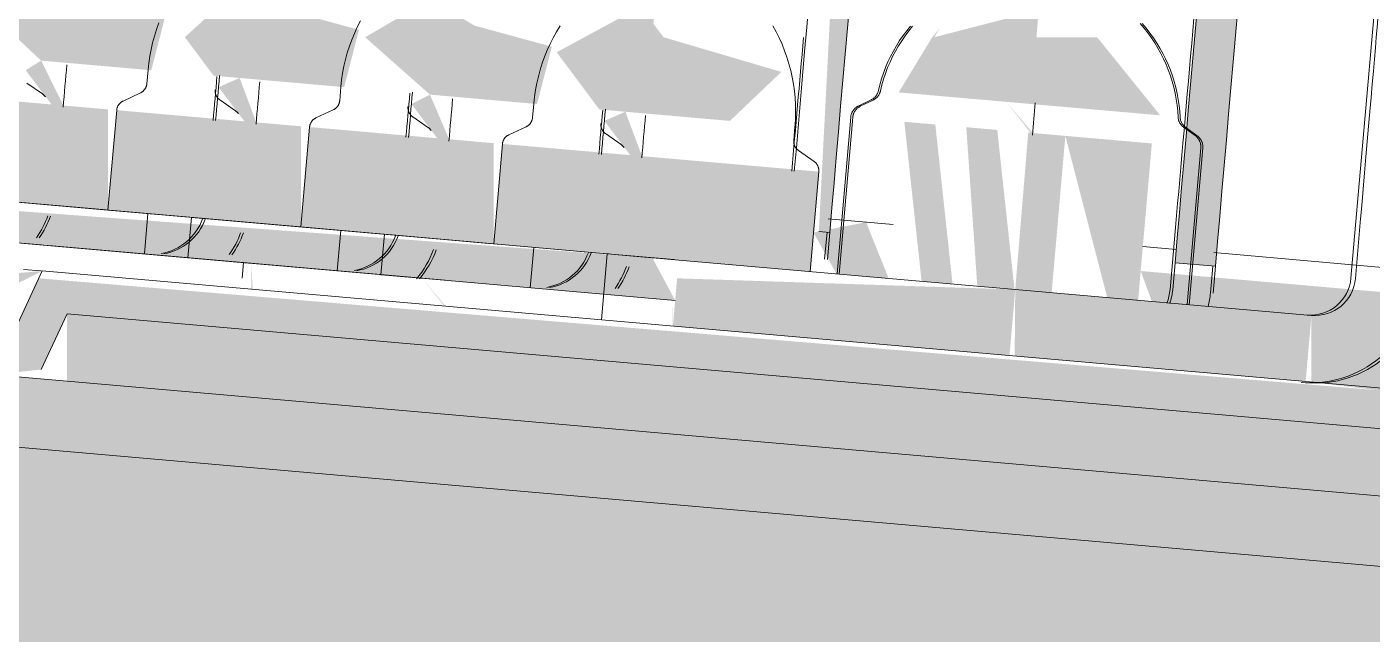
# Model space of a CAD drawing. Header units: metres. Extents: x -4613 to -4328, y -1 to 30.
# Drawn here: x -4356.7204 to -4356.6209, y 16.8296 to 16.8745 of the extents above; entities that cross this region are included whole.
import ezdxf

# ---------------------------------------------------------------- set-up
doc = ezdxf.new("R2010")
doc.units = ezdxf.units.M
doc.layers.add('A-ROOF', color=132, linetype='Continuous', lineweight=5)
doc.layers.add('Q-SPCQ', color=91, linetype='Continuous', lineweight=5)

# ---------------------------------------------------------------- blocks, each defined once
blk = doc.blocks.new('Static Line_Sayfa_Metal Deck_Pan Mount - Up to 15 _ pitch - Max 2 Users-1848787-NORTH EAST')
at = {"layer": 'Q-SPCQ'}
h = blk.add_hatch(color=256, dxfattribs=at)
h.paths.add_polyline_path([(4342.375909, 16.868661), (4342.374267, 16.871982), (4342.373124, 16.871268), (4342.375034, 16.868738)])
h.paths.add_polyline_path([(4342.376757, 16.87845), (4342.380191, 16.926088), (4342.377869, 16.925448), (4342.376079, 16.879352), (4342.376129, 16.879286)])
h = blk.add_hatch(color=256, dxfattribs=at)
h.paths.add_polyline_path([(4342.390182, 16.867412), (4342.388953, 16.870697), (4342.387397, 16.87002), (4342.389307, 16.867489)])
h.paths.add_polyline_path([(4342.39103, 16.877201), (4342.394464, 16.92484), (4342.392216, 16.925036), (4342.390352, 16.878103), (4342.390401, 16.878038)])
h = blk.add_hatch(color=256, dxfattribs=at)
h.paths.add_polyline_path([(4342.404455, 16.866164), (4342.403038, 16.869464), (4342.401669, 16.868771), (4342.403579, 16.86624)])
h.paths.add_polyline_path([(4342.405302, 16.875953), (4342.408736, 16.923591), (4342.406489, 16.923788), (4342.404625, 16.876855), (4342.404674, 16.876789)])
h = blk.add_hatch(color=256, dxfattribs=at)
h.paths.add_polyline_path([(4342.418728, 16.864915), (4342.417498, 16.868199), (4342.415942, 16.867522), (4342.417852, 16.864992)])
h.paths.add_polyline_path([(4342.419575, 16.874704), (4342.42375, 16.922277), (4342.420761, 16.922539), (4342.418897, 16.875606), (4342.418947, 16.87554)])
for points in [[(4342.432619, 16.859265), (4342.438023, 16.921029), (4342.435034, 16.92129), (4342.431813, 16.859335), (4342.431961, 16.859322)], [(4342.461165, 16.856767), (4342.466568, 16.918531), (4342.46358, 16.918793), (4342.458176, 16.857029), (4342.460572, 16.856819)], [(4342.382418, 16.871268), (4342.383512, 16.875507), (4342.377798, 16.877064), (4342.375812, 16.879707), (4342.369596, 16.876344), (4342.374267, 16.871982)], [(4342.396691, 16.87002), (4342.397785, 16.874258), (4342.392071, 16.875815), (4342.390085, 16.878459), (4342.384902, 16.873712), (4342.387027, 16.870865)], [(4342.410963, 16.868771), (4342.412058, 16.873009), (4342.406344, 16.874567), (4342.403038, 16.876496), (4342.398242, 16.873712), (4342.403038, 16.869464)], [(4342.425236, 16.867522), (4342.429039, 16.871144), (4342.42032, 16.873712), (4342.41863, 16.875961), (4342.412414, 16.872598), (4342.415573, 16.868368)], [(4342.447489, 16.868774), (4342.448086, 16.875703), (4342.440363, 16.873712), (4342.437874, 16.869615)], [(4342.437874, 16.869615), (4342.440768, 16.874379), (4342.440204, 16.873712), (4342.437724, 16.869628)], [(4342.457076, 16.867935), (4342.452409, 16.873712), (4342.447914, 16.873712), (4342.447489, 16.868774)], [(4342.37921, 16.860926), (4342.37921, 16.868372), (4342.365584, 16.869564), (4342.366036, 16.862079), (4342.376672, 16.861148)], [(4342.393483, 16.859677), (4342.393483, 16.867124), (4342.379857, 16.868316), (4342.37921, 16.860926), (4342.390945, 16.859899)], [(4342.407756, 16.858429), (4342.407756, 16.865875), (4342.39413, 16.867067), (4342.393483, 16.859677), (4342.405218, 16.858651)], [(4342.431166, 16.85638), (4342.43181, 16.86377), (4342.408402, 16.865818), (4342.407756, 16.858429), (4342.427759, 16.856678)], [(4342.372484, 16.855492), (4342.374354, 16.85642), (4342.368055, 16.855879)], [(4342.389917, 16.855058), (4342.389823, 16.856986), (4342.389823, 16.855066)], [(4342.520734, 16.835628), (4342.518543, 16.843805), (4342.374102, 16.855879), (4342.370776, 16.848748), (4342.374267, 16.849135), (4342.376185, 16.853248), (4342.516189, 16.840999), (4342.517888, 16.835877)], [(4342.40419, 16.853809), (4342.402476, 16.855879), (4342.404095, 16.853818)], [(4342.445921, 16.850158), (4342.446349, 16.855052), (4342.421326, 16.855879), (4342.421016, 16.852337), (4342.43181, 16.851393)], [(4342.467837, 16.848241), (4342.468265, 16.853135), (4342.446349, 16.855052), (4342.446305, 16.850125), (4342.460572, 16.848877)], [(4342.421016, 16.852337), (4342.421008, 16.854258), (4342.421008, 16.852338)]]:
    blk.add_hatch(color=256, dxfattribs=at).paths.add_polyline_path(points)
h = blk.add_hatch(color=256, dxfattribs=at)
h.paths.add_polyline_path([(4342.447637, 16.866625), (4342.445687, 16.868932), (4342.447489, 16.866638)])
h.paths.add_polyline_path([(4342.445374, 16.875253), (4342.448426, 16.875717), (4342.452295, 16.91978), (4342.449307, 16.920042), (4342.445414, 16.875703)])
h = blk.add_hatch(color=256, dxfattribs=at)
h.paths.add_polyline_path([(4342.446294, 16.855057), (4342.445017, 16.866854), (4342.442725, 16.867055), (4342.44354, 16.855298), (4342.445913, 16.85509)])
h.paths.add_polyline_path([(4342.44171, 16.855458), (4342.440433, 16.867255), (4342.438141, 16.867456), (4342.439419, 16.855658)])
h = blk.add_hatch(color=256, dxfattribs=at)
h.paths.add_polyline_path([(4342.455442, 16.854257), (4342.456456, 16.865854), (4342.450056, 16.866414), (4342.453155, 16.854457)])
h.paths.add_polyline_path([(4342.449042, 16.854816), (4342.450056, 16.866414), (4342.447308, 16.866654), (4342.446349, 16.855052)])
h = blk.add_hatch(color=256, dxfattribs=at)
h.paths.add_polyline_path([(4342.516173, 16.836027), (4342.514808, 16.84112), (4342.376185, 16.853248), (4342.376185, 16.848275), (4342.514808, 16.836147)])
h.paths.add_polyline_path([(4342.369396, 16.848869), (4342.372146, 16.854768), (4342.319463, 16.859377), (4342.318934, 16.853283), (4342.359886, 16.849701)])
for p, q in [((4342.475341, 16.903343), (4342.47119, 16.85589)), ((4342.382174, 16.87129), (4342.382085, 16.870267)), ((4342.374372, 16.869515), (4342.373216, 16.870325)), ((4342.381611, 16.86959), (4342.380331, 16.868993)), ((4342.396447, 16.870041), (4342.396358, 16.869018)), ((4342.379857, 16.868316), (4342.37921, 16.860926)), ((4342.388645, 16.868266), (4342.387488, 16.869076)), ((4342.395884, 16.868341), (4342.394604, 16.867745)), ((4342.41072, 16.868792), (4342.41063, 16.867769)), ((4342.435687, 16.86908), (4342.434733, 16.868615)), ((4342.435837, 16.869067), (4342.434883, 16.868601)), ((4342.402918, 16.867017), (4342.401761, 16.867827)), ((4342.434175, 16.867803), (4342.433161, 16.856206)), ((4342.434325, 16.86779), (4342.433311, 16.856193)), ((4342.39413, 16.867067), (4342.393483, 16.859677)), ((4342.410157, 16.867093), (4342.408877, 16.866496)), ((4342.417191, 16.865768), (4342.416034, 16.866578)), ((4342.429957, 16.866078), (4342.430047, 16.867101)), ((4342.459668, 16.866433), (4342.458809, 16.867057)), ((4342.459818, 16.86642), (4342.458959, 16.867044)), ((4342.408402, 16.865818), (4342.407756, 16.858429)), ((4342.431463, 16.86452), (4342.430306, 16.86533)), ((4342.459062, 16.85394), (4342.460076, 16.865537)), ((4342.459212, 16.853927), (4342.460226, 16.865524)), ((4342.431166, 16.85638), (4342.431813, 16.86377)), ((4342.356844, 16.862883), (4342.379482, 16.860902)), ((4342.364938, 16.862175), (4342.379466, 16.860904)), ((4342.371116, 16.861634), (4342.378822, 16.86096)), ((4342.371116, 16.861634), (4342.393755, 16.859653)), ((4342.37921, 16.860926), (4342.393739, 16.859655)), ((4342.381908, 16.857678), (4342.38217, 16.860667)), ((4342.385389, 16.860385), (4342.385128, 16.857397)), ((4342.385389, 16.860385), (4342.393095, 16.859711)), ((4342.385389, 16.860385), (4342.408028, 16.858405)), ((4342.375611, 16.858229), (4342.360706, 16.859533)), ((4342.375811, 16.858212), (4342.360831, 16.859522)), ((4342.374267, 16.858347), (4342.361539, 16.859461)), ((4342.393483, 16.859677), (4342.408012, 16.858406)), ((4342.396181, 16.85643), (4342.396442, 16.859418)), ((4342.471515, 16.855862), (4342.471878, 16.860011)), ((4342.399662, 16.859137), (4342.3994, 16.856148)), ((4342.399662, 16.859137), (4342.407368, 16.858462)), ((4342.399662, 16.859137), (4342.419511, 16.8574)), ((4342.407756, 16.858429), (4342.41949, 16.857402)), ((4342.432619, 16.859265), (4342.43181, 16.859336)), ((4342.432419, 16.859282), (4342.432245, 16.85729)), ((4342.432445, 16.857272), (4342.432619, 16.859265)), ((4342.389884, 16.856981), (4342.374979, 16.858285)), ((4342.374979, 16.858285), (4342.375104, 16.858274)), ((4342.390084, 16.856963), (4342.375104, 16.858274)), ((4342.390084, 16.856963), (4342.375811, 16.858212)), ((4342.389447, 16.857019), (4342.385128, 16.857397)), ((4342.389405, 16.857023), (4342.385128, 16.857397)), ((4342.410454, 16.855181), (4342.410715, 16.85817)), ((4342.41615, 16.857694), (4342.415722, 16.8528)), ((4342.421119, 16.857259), (4342.41615, 16.857694)), ((4342.41615, 16.857694), (4342.4163, 16.857681)), ((4342.4163, 16.857681), (4342.416451, 16.857668)), ((4342.421444, 16.857231), (4342.416451, 16.857668)), ((4342.374354, 16.85642), (4342.370776, 16.848748)), ((4342.374267, 16.856427), (4342.372973, 16.856541)), ((4342.518543, 16.843805), (4342.374354, 16.85642)), ((4342.389251, 16.857036), (4342.38915, 16.855879)), ((4342.404157, 16.855732), (4342.389251, 16.857036)), ((4342.389251, 16.857036), (4342.389376, 16.857025)), ((4342.404357, 16.855714), (4342.389376, 16.857025)), ((4342.403038, 16.85583), (4342.390084, 16.856963)), ((4342.421444, 16.857231), (4342.446349, 16.855052)), ((4342.457802, 16.855054), (4342.457976, 16.857046)), ((4342.458176, 16.857029), (4342.458002, 16.855036)), ((4342.461165, 16.856767), (4342.458176, 16.857029)), ((4342.460964, 16.856785), (4342.46079, 16.854792)), ((4342.46099, 16.854775), (4342.461165, 16.856767)), ((4342.401769, 16.855941), (4342.3994, 16.856148)), ((4342.401751, 16.855942), (4342.3994, 16.856148)), ((4342.421183, 16.854242), (4342.404357, 16.855714)), ((4342.446349, 16.855052), (4342.468265, 16.853135)), ((4342.374267, 16.849135), (4342.376185, 16.853248)), ((4342.376185, 16.853248), (4342.516189, 16.840999))]:
    blk.add_line(p, q, dxfattribs=at)
at = {"layer": 'Q-SPCQ', "flags": 128}
for points in [[(4342.382174, 16.87129), (4342.382229, 16.871799), (4342.382304, 16.872305), (4342.3824, 16.872808), (4342.382515, 16.873306), (4342.38265, 16.8738), (4342.382805, 16.874288), (4342.382979, 16.874769)], [(4342.396447, 16.870041), (4342.396502, 16.87055), (4342.396577, 16.871056), (4342.396672, 16.871559), (4342.396788, 16.872058), (4342.396923, 16.872551), (4342.397078, 16.873039), (4342.397252, 16.87352), (4342.397445, 16.873994), (4342.397657, 16.87446), (4342.397888, 16.874917)], [(4342.41072, 16.868792), (4342.410775, 16.869301), (4342.41085, 16.869808), (4342.410945, 16.87031), (4342.41106, 16.870809), (4342.411195, 16.871303), (4342.41135, 16.871791), (4342.411524, 16.872272), (4342.411718, 16.872746), (4342.41193, 16.873211), (4342.41216, 16.873668), (4342.412409, 16.874116), (4342.412675, 16.874553)], [(4342.428409, 16.874566), (4342.428654, 16.874116), (4342.428881, 16.873658), (4342.42909, 16.87319), (4342.429279, 16.872715), (4342.429449, 16.872232), (4342.4296, 16.871743), (4342.429731, 16.871248), (4342.429843, 16.870749), (4342.429934, 16.870245), (4342.430005, 16.869738), (4342.430056, 16.869229), (4342.430086, 16.868718), (4342.430096, 16.868206), (4342.430085, 16.867695), (4342.430054, 16.867184), (4342.430047, 16.867101)], [(4342.436225, 16.86976), (4342.436332, 16.870196), (4342.436456, 16.870627), (4342.436598, 16.871053), (4342.436757, 16.871474), (4342.436932, 16.871887), (4342.437124, 16.872293), (4342.437332, 16.872691), (4342.437555, 16.873081), (4342.437794, 16.873461), (4342.438048, 16.873832), (4342.438317, 16.874192), (4342.4386, 16.87454)], [(4342.436375, 16.869746), (4342.436482, 16.870183), (4342.436607, 16.870614), (4342.436748, 16.87104), (4342.436907, 16.87146), (4342.437082, 16.871874), (4342.437274, 16.87228), (4342.437482, 16.872678), (4342.437706, 16.873068), (4342.437945, 16.873448), (4342.438199, 16.873818), (4342.438467, 16.874178), (4342.43875, 16.874527)], [(4342.455597, 16.874731), (4342.455887, 16.874389), (4342.456164, 16.874035), (4342.456426, 16.87367), (4342.456674, 16.873295), (4342.456906, 16.872911), (4342.457123, 16.872517), (4342.457323, 16.872116), (4342.457508, 16.871706), (4342.457676, 16.87129), (4342.457827, 16.870867), (4342.457962, 16.870438), (4342.458079, 16.870005), (4342.458178, 16.869567), (4342.45826, 16.869125), (4342.458324, 16.868681), (4342.458371, 16.868234), (4342.458398, 16.86782)], [(4342.455747, 16.874718), (4342.456037, 16.874375), (4342.456314, 16.874022), (4342.456576, 16.873657), (4342.456824, 16.873282), (4342.457056, 16.872898), (4342.457273, 16.872504), (4342.457473, 16.872103), (4342.457658, 16.871693), (4342.457826, 16.871277), (4342.457977, 16.870854), (4342.458112, 16.870425), (4342.458229, 16.869991), (4342.458328, 16.869554), (4342.45841, 16.869112), (4342.458474, 16.868667), (4342.458521, 16.868221), (4342.458548, 16.867807)], [(4342.374372, 16.869515), (4342.374399, 16.869495), (4342.374425, 16.869474), (4342.37445, 16.869453), (4342.374474, 16.86943), (4342.374498, 16.869407), (4342.37452, 16.869382), (4342.374541, 16.869357), (4342.374562, 16.869331), (4342.374581, 16.869304)], [(4342.381611, 16.86959), (4342.381641, 16.869605), (4342.38167, 16.86962), (4342.381698, 16.869637), (4342.381726, 16.869655), (4342.381753, 16.869674), (4342.381779, 16.869694), (4342.381804, 16.869716), (4342.381829, 16.869738), (4342.381852, 16.869761), (4342.381875, 16.869785), (4342.381897, 16.86981), (4342.381917, 16.869836), (4342.381937, 16.869862), (4342.381955, 16.86989), (4342.381973, 16.869918), (4342.381989, 16.869947), (4342.382004, 16.869976), (4342.382018, 16.870006), (4342.382031, 16.870036), (4342.382042, 16.870067), (4342.382052, 16.870099), (4342.382061, 16.870131), (4342.382069, 16.870163), (4342.382075, 16.870195), (4342.382081, 16.870228), (4342.382084, 16.870261)], [(4342.387139, 16.869824), (4342.387137, 16.869791), (4342.387136, 16.869758), (4342.387137, 16.869725), (4342.387138, 16.869692), (4342.387141, 16.869659), (4342.387146, 16.869627), (4342.387152, 16.869594), (4342.387158, 16.869562), (4342.387167, 16.86953), (4342.387176, 16.869498), (4342.387187, 16.869467), (4342.387199, 16.869436), (4342.387212, 16.869406), (4342.387227, 16.869376), (4342.387242, 16.869347), (4342.387259, 16.869319), (4342.387277, 16.869291), (4342.387296, 16.869264), (4342.387316, 16.869238), (4342.387337, 16.869212), (4342.387359, 16.869188), (4342.387382, 16.869164), (4342.387406, 16.869141), (4342.387431, 16.86912), (4342.387457, 16.869099), (4342.387484, 16.869079)], [(4342.435687, 16.86908), (4342.435723, 16.869098), (4342.435758, 16.869118), (4342.435792, 16.869139), (4342.435825, 16.869161), (4342.435857, 16.869185), (4342.435888, 16.86921), (4342.435919, 16.869236), (4342.435948, 16.869264), (4342.435976, 16.869292), (4342.436003, 16.869322), (4342.436028, 16.869352), (4342.436053, 16.869384), (4342.436076, 16.869417), (4342.436098, 16.86945), (4342.436118, 16.869485), (4342.436137, 16.86952), (4342.436155, 16.869556), (4342.436171, 16.869592), (4342.436186, 16.869629), (4342.436199, 16.869667), (4342.436211, 16.869705), (4342.436221, 16.869744), (4342.436225, 16.86976)], [(4342.435837, 16.869067), (4342.435873, 16.869085), (4342.435908, 16.869105), (4342.435942, 16.869126), (4342.435975, 16.869148), (4342.436007, 16.869172), (4342.436039, 16.869197), (4342.436069, 16.869223), (4342.436098, 16.86925), (4342.436126, 16.869279), (4342.436153, 16.869309), (4342.436179, 16.869339), (4342.436203, 16.869371), (4342.436226, 16.869404), (4342.436248, 16.869437), (4342.436268, 16.869471), (4342.436287, 16.869507), (4342.436305, 16.869542), (4342.436321, 16.869579), (4342.436336, 16.869616), (4342.436349, 16.869654), (4342.436361, 16.869692), (4342.436371, 16.869731), (4342.436375, 16.869746)], [(4342.379857, 16.868316), (4342.37986, 16.868349), (4342.379865, 16.868381), (4342.379871, 16.868414), (4342.379879, 16.868446), (4342.379888, 16.868478), (4342.379898, 16.868509), (4342.379909, 16.868541), (4342.379921, 16.868571), (4342.379935, 16.868601), (4342.37995, 16.868631), (4342.379966, 16.86866), (4342.379983, 16.868688), (4342.380002, 16.868716), (4342.380021, 16.868742), (4342.380041, 16.868768), (4342.380063, 16.868793), (4342.380085, 16.868818), (4342.380109, 16.868841), (4342.380133, 16.868863), (4342.380158, 16.868885), (4342.380185, 16.868905), (4342.380211, 16.868925), (4342.380239, 16.868943), (4342.380267, 16.86896), (4342.380296, 16.868976), (4342.380326, 16.868991)], [(4342.395884, 16.868341), (4342.395914, 16.868356), (4342.395943, 16.868372), (4342.395971, 16.868389), (4342.395999, 16.868407), (4342.396026, 16.868426), (4342.396052, 16.868446), (4342.396077, 16.868467), (4342.396102, 16.868489), (4342.396125, 16.868512), (4342.396148, 16.868536), (4342.396169, 16.868561), (4342.39619, 16.868587), (4342.39621, 16.868614), (4342.396228, 16.868641), (4342.396246, 16.868669), (4342.396262, 16.868698), (4342.396277, 16.868727), (4342.396291, 16.868757), (4342.396303, 16.868788), (4342.396315, 16.868819), (4342.396325, 16.86885), (4342.396334, 16.868882), (4342.396342, 16.868914), (4342.396348, 16.868946), (4342.396353, 16.868979), (4342.396357, 16.869012)], [(4342.401412, 16.868576), (4342.40141, 16.868543), (4342.401409, 16.86851), (4342.401409, 16.868477), (4342.401411, 16.868444), (4342.401414, 16.868411), (4342.401419, 16.868378), (4342.401424, 16.868345), (4342.401431, 16.868313), (4342.401439, 16.868281), (4342.401449, 16.86825), (4342.40146, 16.868218), (4342.401472, 16.868188), (4342.401485, 16.868157), (4342.401499, 16.868128), (4342.401515, 16.868099), (4342.401532, 16.86807), (4342.40155, 16.868042), (4342.401569, 16.868015), (4342.401589, 16.867989), (4342.40161, 16.867964), (4342.401632, 16.867939), (4342.401655, 16.867915), (4342.401679, 16.867893), (4342.401704, 16.867871), (4342.40173, 16.86785), (4342.401756, 16.867831)], [(4342.434175, 16.867803), (4342.434179, 16.867843), (4342.434185, 16.867882), (4342.434193, 16.867922), (4342.434202, 16.867961), (4342.434212, 16.867999), (4342.434224, 16.868037), (4342.434238, 16.868075), (4342.434253, 16.868112), (4342.43427, 16.868148), (4342.434288, 16.868184), (4342.434307, 16.868219), (4342.434328, 16.868253), (4342.43435, 16.868286), (4342.434374, 16.868319), (4342.434398, 16.86835), (4342.434424, 16.868381), (4342.434452, 16.86841), (4342.43448, 16.868438), (4342.434509, 16.868465), (4342.43454, 16.868491), (4342.434571, 16.868516), (4342.434604, 16.868539), (4342.434637, 16.868561), (4342.434671, 16.868582), (4342.434706, 16.868601), (4342.434733, 16.868615)], [(4342.434325, 16.86779), (4342.43433, 16.86783), (4342.434335, 16.867869), (4342.434343, 16.867908), (4342.434352, 16.867947), (4342.434362, 16.867986), (4342.434375, 16.868024), (4342.434388, 16.868062), (4342.434403, 16.868099), (4342.43442, 16.868135), (4342.434438, 16.868171), (4342.434457, 16.868206), (4342.434478, 16.86824), (4342.4345, 16.868273), (4342.434524, 16.868306), (4342.434548, 16.868337), (4342.434574, 16.868367), (4342.434602, 16.868397), (4342.43463, 16.868425), (4342.434659, 16.868452), (4342.43469, 16.868478), (4342.434721, 16.868503), (4342.434754, 16.868526), (4342.434787, 16.868548), (4342.434822, 16.868569), (4342.434857, 16.868588), (4342.434883, 16.868601)], [(4342.388645, 16.868266), (4342.388672, 16.868246), (4342.388698, 16.868226), (4342.388723, 16.868204), (4342.388747, 16.868182), (4342.38877, 16.868158), (4342.388793, 16.868134), (4342.388814, 16.868108), (4342.388834, 16.868082), (4342.388853, 16.868055)], [(4342.39413, 16.867067), (4342.394133, 16.8671), (4342.394138, 16.867133), (4342.394144, 16.867165), (4342.394152, 16.867197), (4342.39416, 16.867229), (4342.39417, 16.867261), (4342.394182, 16.867292), (4342.394194, 16.867323), (4342.394208, 16.867353), (4342.394223, 16.867382), (4342.394239, 16.867411), (4342.394256, 16.867439), (4342.394274, 16.867467), (4342.394294, 16.867494), (4342.394314, 16.86752), (4342.394336, 16.867545), (4342.394358, 16.867569), (4342.394382, 16.867592), (4342.394406, 16.867615), (4342.394431, 16.867636), (4342.394457, 16.867657), (4342.394484, 16.867676), (4342.394512, 16.867694), (4342.39454, 16.867711), (4342.394569, 16.867727), (4342.394599, 16.867742)], [(4342.410157, 16.867093), (4342.410186, 16.867107), (4342.410215, 16.867123), (4342.410244, 16.86714), (4342.410271, 16.867158), (4342.410298, 16.867177), (4342.410325, 16.867197), (4342.41035, 16.867218), (4342.410374, 16.86724), (4342.410398, 16.867264), (4342.410421, 16.867288), (4342.410442, 16.867313), (4342.410463, 16.867338), (4342.410482, 16.867365), (4342.410501, 16.867392), (4342.410518, 16.86742), (4342.410535, 16.867449), (4342.41055, 16.867479), (4342.410563, 16.867509), (4342.410576, 16.867539), (4342.410588, 16.86757), (4342.410598, 16.867601), (4342.410607, 16.867633), (4342.410615, 16.867665), (4342.410621, 16.867698), (4342.410626, 16.86773), (4342.41063, 16.867763)], [(4342.415685, 16.867327), (4342.415683, 16.867294), (4342.415682, 16.867261), (4342.415682, 16.867228), (4342.415684, 16.867195), (4342.415687, 16.867162), (4342.415691, 16.867129), (4342.415697, 16.867097), (4342.415704, 16.867064), (4342.415712, 16.867032), (4342.415722, 16.867001), (4342.415732, 16.86697), (4342.415745, 16.866939), (4342.415758, 16.866909), (4342.415772, 16.866879), (4342.415788, 16.86685), (4342.415805, 16.866821), (4342.415823, 16.866794), (4342.415841, 16.866767), (4342.415862, 16.86674), (4342.415883, 16.866715), (4342.415905, 16.86669), (4342.415928, 16.866667), (4342.415952, 16.866644), (4342.415977, 16.866622), (4342.416002, 16.866602), (4342.416029, 16.866582)], [(4342.458398, 16.86782), (4342.4584, 16.86778), (4342.458405, 16.86774), (4342.45841, 16.8677), (4342.458418, 16.867661), (4342.458427, 16.867622), (4342.458437, 16.867584), (4342.458449, 16.867545), (4342.458463, 16.867508), (4342.458478, 16.867471), (4342.458495, 16.867434), (4342.458513, 16.867399), (4342.458532, 16.867364), (4342.458553, 16.867329), (4342.458575, 16.867296), (4342.458598, 16.867264), (4342.458623, 16.867232), (4342.458649, 16.867202), (4342.458676, 16.867173), (4342.458705, 16.867144), (4342.458734, 16.867117), (4342.458765, 16.867091), (4342.458796, 16.867067), (4342.458809, 16.867057)], [(4342.458548, 16.867807), (4342.45855, 16.867767), (4342.458555, 16.867727), (4342.458561, 16.867687), (4342.458568, 16.867648), (4342.458577, 16.867609), (4342.458587, 16.86757), (4342.4586, 16.867532), (4342.458613, 16.867495), (4342.458628, 16.867458), (4342.458645, 16.867421), (4342.458663, 16.867385), (4342.458682, 16.86735), (4342.458703, 16.867316), (4342.458725, 16.867283), (4342.458749, 16.867251), (4342.458773, 16.867219), (4342.458799, 16.867189), (4342.458826, 16.867159), (4342.458855, 16.867131), (4342.458884, 16.867104), (4342.458915, 16.867078), (4342.458946, 16.867053), (4342.458959, 16.867044)], [(4342.402918, 16.867017), (4342.402945, 16.866998), (4342.402971, 16.866977), (4342.402996, 16.866955), (4342.40302, 16.866933), (4342.403043, 16.866909), (4342.403065, 16.866885), (4342.403087, 16.86686), (4342.403107, 16.866834), (4342.403126, 16.866807)], [(4342.408402, 16.865818), (4342.408406, 16.865851), (4342.408411, 16.865884), (4342.408417, 16.865916), (4342.408424, 16.865949), (4342.408433, 16.865981), (4342.408443, 16.866012), (4342.408454, 16.866043), (4342.408467, 16.866074), (4342.408481, 16.866104), (4342.408495, 16.866133), (4342.408511, 16.866162), (4342.408529, 16.866191), (4342.408547, 16.866218), (4342.408566, 16.866245), (4342.408587, 16.866271), (4342.408608, 16.866296), (4342.408631, 16.86632), (4342.408654, 16.866344), (4342.408679, 16.866366), (4342.408704, 16.866387), (4342.40873, 16.866408), (4342.408757, 16.866427), (4342.408784, 16.866445), (4342.408813, 16.866463), (4342.408842, 16.866478), (4342.408871, 16.866493)], [(4342.459668, 16.866433), (4342.4597, 16.866409), (4342.459731, 16.866383), (4342.45976, 16.866357), (4342.459789, 16.866329), (4342.459817, 16.8663), (4342.459843, 16.86627), (4342.459869, 16.866239), (4342.459892, 16.866207), (4342.459915, 16.866174), (4342.459936, 16.86614), (4342.459956, 16.866106), (4342.459975, 16.86607), (4342.459992, 16.866034), (4342.460008, 16.865997), (4342.460022, 16.86596), (4342.460035, 16.865922), (4342.460046, 16.865884), (4342.460055, 16.865845), (4342.460063, 16.865806), (4342.46007, 16.865766), (4342.460075, 16.865726), (4342.460078, 16.865686), (4342.46008, 16.865647), (4342.46008, 16.865607), (4342.460078, 16.865567), (4342.460076, 16.865537)], [(4342.459818, 16.86642), (4342.45985, 16.866396), (4342.459881, 16.86637), (4342.459911, 16.866344), (4342.459939, 16.866316), (4342.459967, 16.866287), (4342.459993, 16.866257), (4342.460019, 16.866226), (4342.460043, 16.866194), (4342.460065, 16.866161), (4342.460087, 16.866127), (4342.460107, 16.866093), (4342.460125, 16.866057), (4342.460142, 16.866021), (4342.460158, 16.865984), (4342.460172, 16.865947), (4342.460185, 16.865909), (4342.460196, 16.86587), (4342.460206, 16.865832), (4342.460214, 16.865792), (4342.46022, 16.865753), (4342.460225, 16.865713), (4342.460228, 16.865673), (4342.46023, 16.865633), (4342.46023, 16.865593), (4342.460229, 16.865553), (4342.460226, 16.865524)], [(4342.417191, 16.865768), (4342.417217, 16.865749), (4342.417243, 16.865728), (4342.417268, 16.865707), (4342.417292, 16.865684), (4342.417316, 16.865661), (4342.417338, 16.865636), (4342.417359, 16.865611), (4342.41738, 16.865585), (4342.417399, 16.865558)], [(4342.429957, 16.866078), (4342.429955, 16.866045), (4342.429954, 16.866012), (4342.429955, 16.865979), (4342.429957, 16.865946), (4342.42996, 16.865913), (4342.429964, 16.865881), (4342.42997, 16.865848), (4342.429977, 16.865816), (4342.429985, 16.865784), (4342.429994, 16.865752), (4342.430005, 16.865721), (4342.430017, 16.86569), (4342.43003, 16.86566), (4342.430045, 16.86563), (4342.430061, 16.865601), (4342.430077, 16.865573), (4342.430095, 16.865545), (4342.430114, 16.865518), (4342.430134, 16.865492), (4342.430155, 16.865466), (4342.430177, 16.865442), (4342.430201, 16.865418), (4342.430225, 16.865395), (4342.430249, 16.865374), (4342.430275, 16.865353), (4342.430302, 16.865333)], [(4342.431463, 16.86452), (4342.43149, 16.8645), (4342.431516, 16.86448), (4342.431541, 16.864458), (4342.431565, 16.864436), (4342.431588, 16.864412), (4342.431611, 16.864388), (4342.431632, 16.864362), (4342.431652, 16.864336), (4342.431672, 16.864309), (4342.43169, 16.864282), (4342.431707, 16.864253), (4342.431723, 16.864224), (4342.431737, 16.864194), (4342.431751, 16.864164), (4342.431763, 16.864134), (4342.431774, 16.864102), (4342.431784, 16.864071), (4342.431792, 16.864039), (4342.4318, 16.864006), (4342.431805, 16.863974), (4342.43181, 16.863942)], [(4342.43181, 16.863941), (4342.431813, 16.863908), (4342.431815, 16.863875), (4342.431816, 16.863842), (4342.431815, 16.863809), (4342.431813, 16.863776)]]:
    blk.add_lwpolyline(points, dxfattribs=at)
at = {"layer": 'Q-SPCQ'}
for centre, major_axis, ratio, start_param, end_param in [((4342.432489, 16.890394), (0.006101, 0.069734), 0.002511, 1.112013, 1.962388), ((4342.435478, 16.890133), (0.006101, 0.069734), 0.002511, 1.112013, 2.029579), ((4342.461035, 16.887897), (0.006101, 0.069734), 0.002511, 1.112013, 2.029579), ((4342.464023, 16.887636), (0.006101, 0.069734), 0.002511, 1.112013, 2.029579), ((4342.460521, 16.887942), (0.006101, 0.069734), 0.002511, 4.253606, 4.69204), ((4342.471834, 16.860015), (0.001525, 0.017433), 0.002511, 4.712389, 5.8294), ((4342.431975, 16.890439), (0.006101, 0.069734), 0.002511, 4.320797, 4.469928), ((4342.378387, 16.895128), (0.006101, 0.069734), 0.002511, 1.914257, 1.962388), ((4342.389157, 16.894186), (0.006101, 0.069734), 0.002511, 4.320797, 4.370837), ((4342.389671, 16.894141), (0.006101, 0.069734), 0.002511, 1.910942, 1.962388), ((4342.39266, 16.893879), (0.006101, 0.069734), 0.002511, 1.914257, 1.962388), ((4342.40343, 16.892937), (0.006101, 0.069734), 0.002511, 4.320797, 4.370837), ((4342.403944, 16.892892), (0.006101, 0.069734), 0.002511, 1.910942, 1.962388), ((4342.406933, 16.89263), (0.006101, 0.069734), 0.002511, 1.914257, 1.962388), ((4342.417703, 16.891688), (0.006101, 0.069734), 0.002511, 4.320797, 4.370837), ((4342.418217, 16.891643), (0.006101, 0.069734), 0.002511, 1.910942, 1.962388), ((4342.449751, 16.888884), (0.006101, 0.069734), 0.002511, 1.862243, 1.898157), ((4342.421205, 16.891382), (0.006101, 0.069734), 0.002511, 1.914257, 1.962388), ((4342.368181, 16.862895), (0.00061, 0.006973), 0.999997, 4.188794, 4.450593), ((4342.368381, 16.862877), (0.00061, 0.006973), 0.999997, 4.188794, 4.450594), ((4342.382453, 16.861646), (0.000349, 0.003985), 0.999997, 3.403368, 4.450566), ((4342.382653, 16.861629), (0.000349, 0.003985), 0.999997, 3.403402, 4.450599), ((4342.382453, 16.861646), (0.00061, 0.006973), 0.999997, 4.188797, 4.450597), ((4342.382653, 16.861629), (0.00061, 0.006973), 0.999997, 4.188776, 4.450575), ((4342.396726, 16.860397), (0.000349, 0.003985), 0.999997, 3.40338, 4.450578), ((4342.396926, 16.86038), (0.000349, 0.003985), 0.999997, 3.403402, 4.450599), ((4342.396726, 16.860397), (0.00061, 0.006973), 0.999997, 4.090965, 4.450573), ((4342.396926, 16.86038), (0.00061, 0.006973), 0.999997, 4.094393, 4.450599), ((4342.410999, 16.859149), (0.000349, 0.003985), 0.999997, 3.403402, 4.450599), ((4342.411199, 16.859131), (0.000348, 0.003985), 0.999997, 3.40336, 4.450557), ((4342.410999, 16.859149), (0.00061, 0.006973), 0.999997, 4.188797, 4.450597), ((4342.411199, 16.859131), (0.00061, 0.006973), 0.999997, 4.188794, 4.450594), ((4342.468201, 16.856152), (0.000697, 0.00797), 0.999997, 3.141597, 4.712394), ((4342.468526, 16.856123), (0.000697, 0.00797), 0.999997, 3.141599, 4.712395), ((4342.468201, 16.856152), (0.000262, 0.002989), 0.999997, 3.14165, 4.712447), ((4342.468526, 16.856123), (0.000262, 0.002989), 0.999997, 3.141607, 4.712403), ((4342.453817, 16.855403), (0.000349, 0.003985), 0.999997, 4.450599, 4.712399), ((4342.454017, 16.855385), (0.000348, 0.003985), 0.999997, 4.450545, 4.712344), ((4342.453817, 16.855403), (0.00061, 0.006973), 0.999997, 4.568226, 4.712388)]:
    blk.add_ellipse(centre, major_axis=major_axis, ratio=ratio, start_param=start_param, end_param=end_param, dxfattribs=at)
blk = doc.blocks.new('Roof Gutters1 - Roof Gutters-1884510-NORTH EAST')
at = {"layer": 'A-ROOF'}
h = blk.add_hatch(color=256, dxfattribs=at)
h.paths.add_polyline_path([(4350.93876, 16.102063), (4350.939977, 16.115968), (4342.455631, 16.85642), (4342.456456, 16.854168), (4342.468265, 16.853135), (4342.468265, 16.848204), (4342.519041, 16.841946), (4342.519934, 16.838615), (4349.24984, 16.249825)])
h.paths.add_polyline_path([(4342.421183, 16.854242), (4342.41949, 16.857402), (4342.253974, 16.869571), (4342.255122, 16.868771), (4342.421008, 16.854258)])
h.paths.add_polyline_path([(4342.372441, 16.8554), (4342.372484, 16.855492), (4342.366965, 16.855879)])
h.paths.add_polyline_path([(4342.436977, 16.855872), (4342.435311, 16.86003), (4342.431419, 16.859265), (4342.433121, 16.856209)])
h.paths.add_polyline_path([(4342.206925, 16.871068), (4342.209036, 16.875814), (4342.222351, 16.876263), (4342.222211, 16.878674), (4332.713591, 17.71057), (4332.713113, 17.696601), (4342.133805, 16.874307), (4342.135279, 16.876149), (4342.206918, 16.871069)])
for p, q in [((4342.432508, 16.860275), (4342.437325, 16.859854)), ((4342.45579, 16.858238), (4342.458262, 16.858022)), ((4342.461053, 16.857778), (4350.939977, 16.115968))]:
    blk.add_line(p, q, dxfattribs=at)
blk = doc.blocks.new('Roof Gutters3 - Roof Gutters-1885272-NORTH EAST')
at = {"layer": 'A-ROOF'}
for points in [[(4352.53255, 15.954505), (4352.532995, 15.959669), (4332.679771, 17.696601), (4332.679777, 17.691397), (4352.471863, 15.959814)], [(4352.492805, 15.500226), (4352.53255, 15.954505), (4332.679777, 17.691397), (4332.679777, 17.233641), (4352.471863, 15.502058)]]:
    blk.add_hatch(color=256, dxfattribs=at).paths.add_polyline_path(points)
for p, q in [((4352.532995, 15.959669), (4332.679771, 17.696601)), ((4352.53255, 15.954505), (4332.679777, 17.691397))]:
    blk.add_line(p, q, dxfattribs=at)

msp = doc.modelspace()

# ---------------------------------------------------------------- block references
at = {"layer": 'A-ROOF'}
for name in ['Roof Gutters3 - Roof Gutters-1885272-NORTH EAST', 'Roof Gutters1 - Roof Gutters-1884510-NORTH EAST']:
    msp.add_blockref(name, (-8699.093638, 0), dxfattribs=at)
at = {"layer": 'Q-SPCQ'}
msp.add_blockref('Static Line_Sayfa_Metal Deck_Pan Mount - Up to 15 _ pitch - Max 2 Users-1848787-NORTH EAST', (-8699.093638, 0), dxfattribs=at)

doc.saveas('drawing.dxf')
